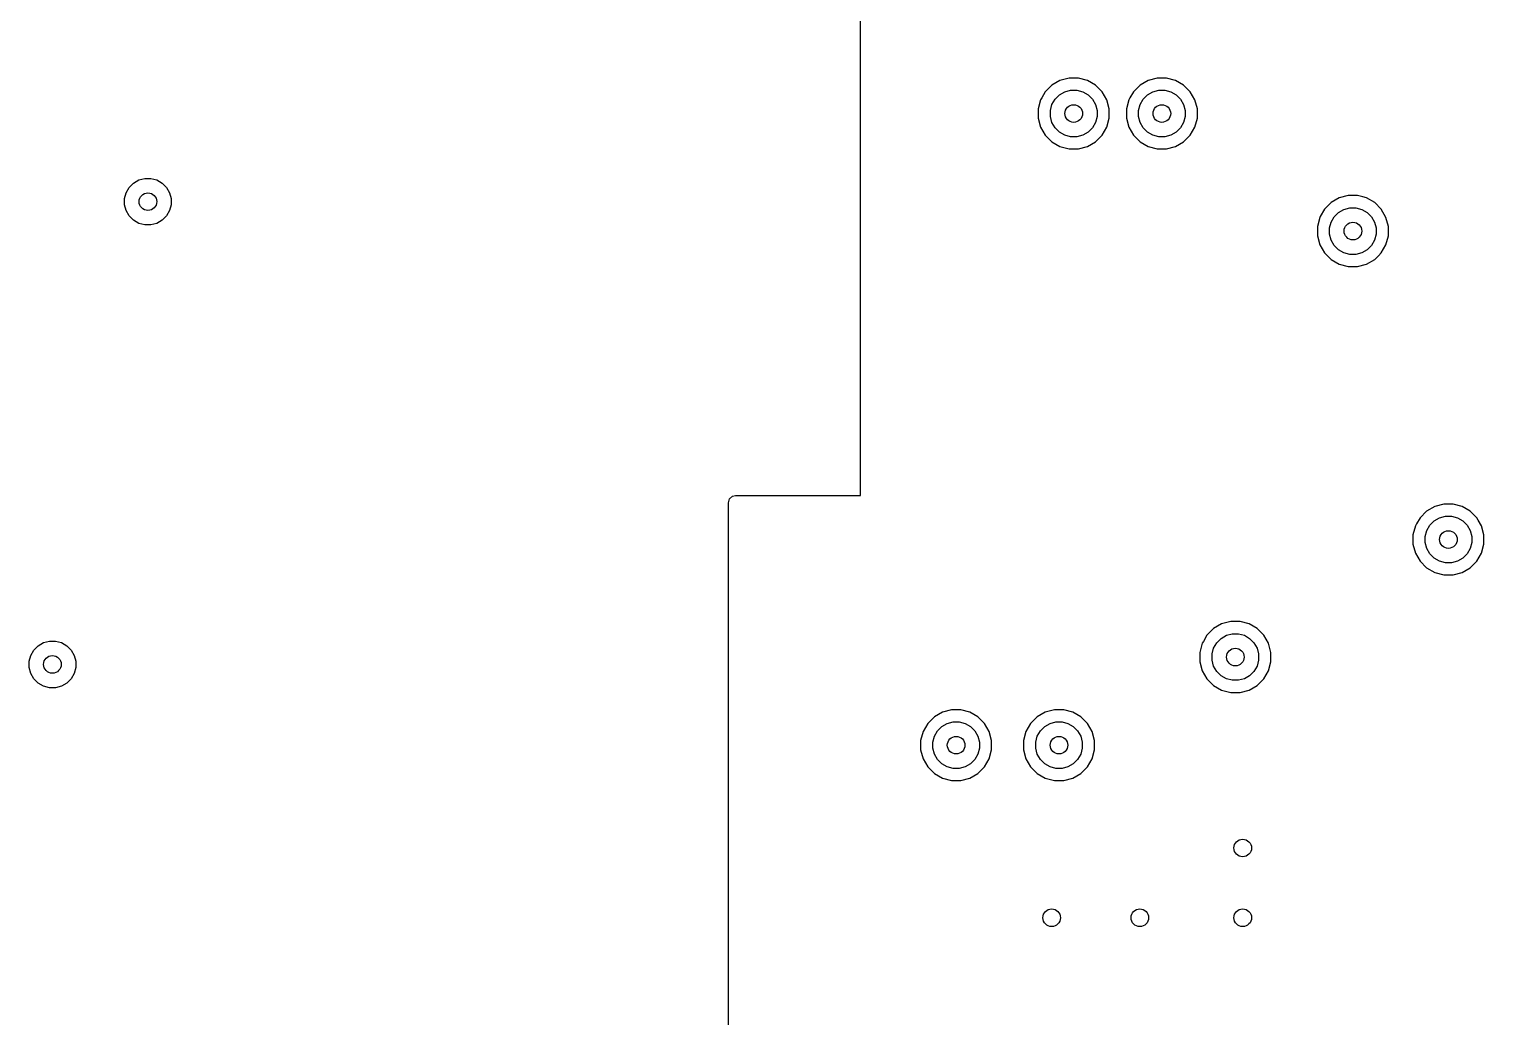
# Model space of a CAD drawing. Extents: x 0.98 to 8.09, y -3.46 to -0.83.
# Drawn here: x 2.534 to 3.508, y -2.151 to -1.489 of the extents above; entities that cross this region are included whole.
import ezdxf

# ---------------------------------------------------------------- set-up
doc = ezdxf.new("R2010")
doc.units = 0
doc.header["$MEASUREMENT"] = 0
doc.layers.add('BLACK', color=7, linetype='CONTINUOUS')

msp = doc.modelspace()

# ---------------------------------------------------------------- linework, layer by layer
at = {"layer": 'BLACK', "linetype": 'CONTINUOUS'}
for p, q in [((3.09055, -1.51528), (3.09055, -1.36498)), ((3.09055, -1.54215), (3.09055, -1.51528)), ((3.21867, -1.52626), (3.21425, -1.53068)), ((3.22409, -1.52313), (3.21867, -1.52626)), ((3.21867, -1.52626), (3.21867, -1.52626)), ((3.23014, -1.52151), (3.22409, -1.52313)), ((3.22409, -1.52313), (3.22409, -1.52313)), ((3.22409, -1.52313), (3.22409, -1.52313)), ((3.22724, -1.53073), (3.23121, -1.52966)), ((3.2364, -1.52151), (3.23014, -1.52151)), ((3.23121, -1.52966), (3.23532, -1.52966)), ((3.23532, -1.52966), (3.23929, -1.53073)), ((3.24244, -1.52313), (3.2364, -1.52151)), ((3.24786, -1.52626), (3.24244, -1.52313)), ((3.25229, -1.53068), (3.24786, -1.52626)), ((3.27773, -1.52626), (3.2733, -1.53068)), ((3.28315, -1.52313), (3.27773, -1.52626)), ((3.27773, -1.52626), (3.27773, -1.52626)), ((3.28919, -1.52151), (3.28315, -1.52313)), ((3.28315, -1.52313), (3.28315, -1.52313)), ((3.28315, -1.52313), (3.28315, -1.52313)), ((3.2863, -1.53073), (3.29027, -1.52966)), ((3.29545, -1.52151), (3.28919, -1.52151)), ((3.29027, -1.52966), (3.29438, -1.52966)), ((3.29438, -1.52966), (3.29835, -1.53073)), ((3.3015, -1.52313), (3.29545, -1.52151)), ((3.30692, -1.52626), (3.3015, -1.52313)), ((3.31134, -1.53068), (3.30692, -1.52626)), ((3.21112, -1.5361), (3.2095, -1.54215)), ((3.21192, -1.53472), (3.21112, -1.5361)), ((3.21425, -1.53068), (3.21192, -1.53472)), ((3.21425, -1.53068), (3.21425, -1.53068)), ((3.21765, -1.54322), (3.21872, -1.53925)), ((3.21872, -1.53925), (3.22077, -1.53569)), ((3.22077, -1.53569), (3.22368, -1.53278)), ((3.22368, -1.53278), (3.22724, -1.53073)), ((3.23929, -1.53073), (3.24285, -1.53278)), ((3.24285, -1.53278), (3.24576, -1.53569)), ((3.24576, -1.53569), (3.24782, -1.53925)), ((3.24782, -1.53925), (3.24888, -1.54322)), ((3.25542, -1.5361), (3.25229, -1.53068)), ((3.25704, -1.54215), (3.25542, -1.5361)), ((3.27017, -1.5361), (3.26856, -1.54215)), ((3.27097, -1.53472), (3.27017, -1.5361)), ((3.2733, -1.53068), (3.27097, -1.53472)), ((3.2733, -1.53068), (3.2733, -1.53068)), ((3.27671, -1.54322), (3.27777, -1.53925)), ((3.27777, -1.53925), (3.27983, -1.53569)), ((3.27983, -1.53569), (3.28274, -1.53278)), ((3.28274, -1.53278), (3.2863, -1.53073)), ((3.29835, -1.53073), (3.30191, -1.53278)), ((3.30191, -1.53278), (3.30482, -1.53569)), ((3.30482, -1.53569), (3.30687, -1.53925)), ((3.30687, -1.53925), (3.30794, -1.54322)), ((3.31447, -1.5361), (3.31134, -1.53068)), ((3.31609, -1.54215), (3.31447, -1.5361)), ((3.09055, -1.62089), (3.09055, -1.54215)), ((3.2095, -1.54215), (3.2095, -1.5484)), ((3.2095, -1.5484), (3.21112, -1.55445)), ((3.21765, -1.54733), (3.21765, -1.54322)), ((3.21872, -1.5513), (3.21765, -1.54733)), ((3.24888, -1.54733), (3.24782, -1.5513)), ((3.24888, -1.54322), (3.24888, -1.54733)), ((3.25542, -1.55445), (3.25704, -1.5484)), ((3.25704, -1.5484), (3.25704, -1.54215)), ((3.26856, -1.54215), (3.26856, -1.5484)), ((3.26856, -1.5484), (3.27017, -1.55445)), ((3.27671, -1.54733), (3.27671, -1.54322)), ((3.27777, -1.5513), (3.27671, -1.54733)), ((3.30794, -1.54733), (3.30687, -1.5513)), ((3.30794, -1.54322), (3.30794, -1.54733)), ((3.31447, -1.55445), (3.31609, -1.5484)), ((3.31609, -1.5484), (3.31609, -1.54215)), ((3.21112, -1.55445), (3.21425, -1.55987)), ((3.22077, -1.55486), (3.21872, -1.5513)), ((3.22368, -1.55777), (3.22077, -1.55486)), ((3.22724, -1.55982), (3.22368, -1.55777)), ((3.24285, -1.55777), (3.23929, -1.55982)), ((3.24576, -1.55486), (3.24285, -1.55777)), ((3.24782, -1.5513), (3.24576, -1.55486)), ((3.25229, -1.55987), (3.25542, -1.55445)), ((3.27017, -1.55445), (3.2733, -1.55987)), ((3.27983, -1.55486), (3.27777, -1.5513)), ((3.28274, -1.55777), (3.27983, -1.55486)), ((3.2863, -1.55982), (3.28274, -1.55777)), ((3.30191, -1.55777), (3.29835, -1.55982)), ((3.30482, -1.55486), (3.30191, -1.55777)), ((3.30687, -1.5513), (3.30482, -1.55486)), ((3.31134, -1.55987), (3.31447, -1.55445)), ((3.21425, -1.55987), (3.21867, -1.56429)), ((3.21867, -1.56429), (3.22409, -1.56742)), ((3.22409, -1.56742), (3.23014, -1.56904)), ((3.23121, -1.56089), (3.22724, -1.55982)), ((3.23532, -1.56089), (3.23121, -1.56089)), ((3.23929, -1.55982), (3.23532, -1.56089)), ((3.2364, -1.56904), (3.24244, -1.56742)), ((3.24244, -1.56742), (3.24786, -1.56429)), ((3.24786, -1.56429), (3.25229, -1.55987)), ((3.2733, -1.55987), (3.27773, -1.56429)), ((3.27773, -1.56429), (3.28315, -1.56742)), ((3.28315, -1.56742), (3.28919, -1.56904)), ((3.29027, -1.56089), (3.2863, -1.55982)), ((3.29438, -1.56089), (3.29027, -1.56089)), ((3.29835, -1.55982), (3.29438, -1.56089)), ((3.29545, -1.56904), (3.3015, -1.56742)), ((3.3015, -1.56742), (3.30692, -1.56429)), ((3.30692, -1.56429), (3.31134, -1.55987)), ((3.23014, -1.56904), (3.23014, -1.56904)), ((3.23014, -1.56904), (3.2364, -1.56904)), ((3.2364, -1.56904), (3.2364, -1.56904)), ((3.28919, -1.56904), (3.28919, -1.56904)), ((3.28919, -1.56904), (3.29545, -1.56904)), ((3.29545, -1.56904), (3.29545, -1.56904)), ((2.59864, -1.5983), (2.6007, -1.59474)), ((2.6007, -1.59474), (2.6036, -1.59184)), ((2.6036, -1.59184), (2.60716, -1.58978)), ((2.60716, -1.58978), (2.61113, -1.58872)), ((2.61113, -1.58872), (2.61524, -1.58872)), ((2.61524, -1.58872), (2.61922, -1.58978)), ((2.61922, -1.58978), (2.62278, -1.59184)), ((2.62278, -1.59184), (2.62568, -1.59474)), ((2.62568, -1.59474), (2.62774, -1.5983)), ((2.59758, -1.60228), (2.59864, -1.5983)), ((2.59758, -1.60639), (2.59758, -1.60228)), ((2.59864, -1.61036), (2.59758, -1.60639)), ((2.62774, -1.5983), (2.6288, -1.60228)), ((2.6288, -1.60639), (2.62774, -1.61036)), ((2.6288, -1.60228), (2.6288, -1.60639)), ((3.40568, -1.605), (3.40126, -1.60942)), ((3.4111, -1.60187), (3.40568, -1.605)), ((3.40568, -1.605), (3.40568, -1.605)), ((3.41715, -1.60025), (3.4111, -1.60187)), ((3.4111, -1.60187), (3.4111, -1.60187)), ((3.4111, -1.60187), (3.4111, -1.60187)), ((3.4234, -1.60025), (3.41715, -1.60025)), ((3.42696, -1.6012), (3.4234, -1.60025)), ((3.42945, -1.60187), (3.42696, -1.6012)), ((3.43487, -1.605), (3.42945, -1.60187)), ((3.43929, -1.60942), (3.43487, -1.605)), ((2.6007, -1.61392), (2.59864, -1.61036)), ((2.6036, -1.61682), (2.6007, -1.61392)), ((2.60716, -1.61888), (2.6036, -1.61682)), ((2.62278, -1.61682), (2.61922, -1.61888)), ((2.62568, -1.61392), (2.62278, -1.61682)), ((2.62774, -1.61036), (2.62568, -1.61392)), ((3.39813, -1.61484), (3.39651, -1.62089)), ((3.39844, -1.6143), (3.39813, -1.61484)), ((3.40126, -1.60942), (3.39844, -1.6143)), ((3.40126, -1.60942), (3.40126, -1.60942)), ((3.40573, -1.61799), (3.40778, -1.61443)), ((3.40778, -1.61443), (3.41069, -1.61152)), ((3.41069, -1.61152), (3.41425, -1.60947)), ((3.41425, -1.60947), (3.41822, -1.6084)), ((3.41822, -1.6084), (3.42233, -1.6084)), ((3.42233, -1.6084), (3.4263, -1.60947)), ((3.4263, -1.60947), (3.42986, -1.61152)), ((3.42986, -1.61152), (3.43277, -1.61443)), ((3.43277, -1.61443), (3.43482, -1.61799)), ((3.44242, -1.61484), (3.43929, -1.60942)), ((3.44404, -1.62089), (3.44242, -1.61484)), ((2.61113, -1.61994), (2.60716, -1.61888)), ((2.61524, -1.61994), (2.61113, -1.61994)), ((2.61922, -1.61888), (2.61524, -1.61994)), ((3.09055, -1.72915), (3.09055, -1.62089)), ((3.39651, -1.62089), (3.39651, -1.62714)), ((3.39651, -1.62714), (3.39813, -1.63319)), ((3.40466, -1.62196), (3.40573, -1.61799)), ((3.40466, -1.62607), (3.40466, -1.62196)), ((3.40573, -1.63004), (3.40466, -1.62607)), ((3.43482, -1.61799), (3.43589, -1.62196)), ((3.43589, -1.62607), (3.43482, -1.63004)), ((3.43589, -1.62196), (3.43589, -1.62607)), ((3.44242, -1.63319), (3.44404, -1.62714)), ((3.44404, -1.62714), (3.44404, -1.62089)), ((3.39813, -1.63319), (3.40126, -1.63861)), ((3.40778, -1.6336), (3.40573, -1.63004)), ((3.41069, -1.63651), (3.40778, -1.6336)), ((3.41425, -1.63857), (3.41069, -1.63651)), ((3.42986, -1.63651), (3.4263, -1.63857)), ((3.43277, -1.6336), (3.42986, -1.63651)), ((3.43482, -1.63004), (3.43277, -1.6336)), ((3.43929, -1.63861), (3.44242, -1.63319)), ((3.40126, -1.63861), (3.40568, -1.64303)), ((3.40568, -1.64303), (3.4111, -1.64616)), ((3.4111, -1.64616), (3.41715, -1.64778)), ((3.41822, -1.63963), (3.41425, -1.63857)), ((3.42233, -1.63963), (3.41822, -1.63963)), ((3.4263, -1.63857), (3.42233, -1.63963)), ((3.4234, -1.64778), (3.42945, -1.64616)), ((3.42945, -1.64616), (3.43487, -1.64303)), ((3.43487, -1.64303), (3.43733, -1.64057)), ((3.43733, -1.64057), (3.43929, -1.63861)), ((3.41715, -1.64778), (3.41715, -1.64778)), ((3.41715, -1.64778), (3.4234, -1.64778)), ((3.4234, -1.64778), (3.4234, -1.64778)), ((3.09055, -1.78821), (3.09055, -1.72915)), ((3.09055, -1.80118), (3.09055, -1.78821)), ((3.00274, -1.80342), (3.00482, -1.80162)), ((3.00482, -1.80162), (3.00685, -1.80118)), ((3.00685, -1.80118), (3.09055, -1.80118)), ((3.00197, -1.80606), (3.00274, -1.80342)), ((3.00197, -1.82758), (3.00197, -1.80606)), ((3.46966, -1.81169), (3.46523, -1.81611)), ((3.47508, -1.80856), (3.46966, -1.81169)), ((3.46966, -1.81169), (3.46966, -1.81169)), ((3.48112, -1.80694), (3.47508, -1.80856)), ((3.47508, -1.80856), (3.47508, -1.80856)), ((3.47508, -1.80856), (3.47508, -1.80856)), ((3.48738, -1.80694), (3.48112, -1.80694)), ((3.49343, -1.80856), (3.48738, -1.80694)), ((3.49885, -1.81169), (3.49343, -1.80856)), ((3.50327, -1.81611), (3.49885, -1.81169)), ((3.4621, -1.82153), (3.46048, -1.82758)), ((3.46287, -1.8202), (3.4621, -1.82153)), ((3.46523, -1.81611), (3.46287, -1.8202)), ((3.46523, -1.81611), (3.46523, -1.81611)), ((3.4697, -1.82468), (3.47176, -1.82112)), ((3.47176, -1.82112), (3.47467, -1.81821)), ((3.47467, -1.81821), (3.47823, -1.81616)), ((3.47823, -1.81616), (3.4822, -1.8151)), ((3.4822, -1.8151), (3.48631, -1.8151)), ((3.48631, -1.8151), (3.49028, -1.81616)), ((3.49028, -1.81616), (3.49384, -1.81821)), ((3.49384, -1.81821), (3.49675, -1.82112)), ((3.49675, -1.82112), (3.4988, -1.82468)), ((3.50421, -1.81774), (3.50327, -1.81611)), ((3.5064, -1.82153), (3.50421, -1.81774)), ((3.50802, -1.82758), (3.5064, -1.82153)), ((3.00197, -1.87679), (3.00197, -1.82758)), ((3.46048, -1.82758), (3.46048, -1.83384)), ((3.46864, -1.82865), (3.4697, -1.82468)), ((3.46864, -1.83276), (3.46864, -1.82865)), ((3.4988, -1.82468), (3.49987, -1.82865)), ((3.49987, -1.82865), (3.49987, -1.83276)), ((3.50802, -1.83384), (3.50802, -1.82758)), ((3.46048, -1.83384), (3.4621, -1.83988)), ((3.4621, -1.83988), (3.46523, -1.8453)), ((3.4697, -1.83674), (3.46864, -1.83276)), ((3.47176, -1.8403), (3.4697, -1.83674)), ((3.47467, -1.8432), (3.47176, -1.8403)), ((3.49675, -1.8403), (3.49384, -1.8432)), ((3.4988, -1.83674), (3.49675, -1.8403)), ((3.49987, -1.83276), (3.4988, -1.83674)), ((3.50327, -1.8453), (3.5064, -1.83988)), ((3.5064, -1.83988), (3.50802, -1.83384)), ((3.46523, -1.8453), (3.46966, -1.84973)), ((3.46966, -1.84973), (3.47508, -1.85286)), ((3.47823, -1.84526), (3.47467, -1.8432)), ((3.4822, -1.84632), (3.47823, -1.84526)), ((3.48631, -1.84632), (3.4822, -1.84632)), ((3.49028, -1.84526), (3.48631, -1.84632)), ((3.49384, -1.8432), (3.49028, -1.84526)), ((3.49343, -1.85286), (3.49885, -1.84973)), ((3.49885, -1.84973), (3.50327, -1.8453)), ((3.47508, -1.85286), (3.48112, -1.85448)), ((3.48112, -1.85448), (3.48112, -1.85448)), ((3.48112, -1.85448), (3.48738, -1.85448)), ((3.48738, -1.85448), (3.49343, -1.85286)), ((3.48738, -1.85448), (3.48738, -1.85448)), ((3.00197, -1.90632), (3.00197, -1.87679)), ((3.33236, -1.8873), (3.32694, -1.89043)), ((3.33841, -1.88568), (3.33236, -1.8873)), ((3.33236, -1.8873), (3.33236, -1.8873)), ((3.33236, -1.8873), (3.33236, -1.8873)), ((3.34466, -1.88568), (3.33841, -1.88568)), ((3.35071, -1.8873), (3.34466, -1.88568)), ((3.35613, -1.89043), (3.35071, -1.8873)), ((2.53963, -1.90188), (2.54319, -1.89982)), ((2.54319, -1.89982), (2.54716, -1.89876)), ((2.54716, -1.89876), (2.55127, -1.89876)), ((2.55127, -1.89876), (2.55524, -1.89982)), ((2.55524, -1.89982), (2.5588, -1.90188)), ((3.32016, -1.89894), (3.31939, -1.90027)), ((3.32252, -1.89486), (3.32016, -1.89894)), ((3.32694, -1.89043), (3.32252, -1.89485)), ((3.32252, -1.89485), (3.32252, -1.89486)), ((3.32694, -1.89043), (3.32694, -1.89043)), ((3.32699, -1.90342), (3.32904, -1.89986)), ((3.32904, -1.89986), (3.33195, -1.89696)), ((3.33195, -1.89696), (3.33551, -1.8949)), ((3.33551, -1.8949), (3.33948, -1.89384)), ((3.33948, -1.89384), (3.34359, -1.89384)), ((3.34359, -1.89384), (3.34756, -1.8949)), ((3.34756, -1.8949), (3.35112, -1.89696)), ((3.35112, -1.89696), (3.35403, -1.89986)), ((3.35403, -1.89986), (3.35608, -1.90342)), ((3.36055, -1.89486), (3.35613, -1.89043)), ((3.36368, -1.90027), (3.36055, -1.89486)), ((2.5336, -1.91231), (2.53466, -1.90834)), ((2.53466, -1.90834), (2.53672, -1.90478)), ((2.53672, -1.90478), (2.53963, -1.90188)), ((2.5588, -1.90188), (2.56171, -1.90478)), ((2.56171, -1.90478), (2.56376, -1.90834)), ((2.56376, -1.90834), (2.56483, -1.91231)), ((3.00197, -1.93947), (3.00197, -1.90632)), ((3.31939, -1.90027), (3.31777, -1.90632)), ((3.31777, -1.90632), (3.31777, -1.91258)), ((3.32592, -1.90739), (3.32699, -1.90342)), ((3.32592, -1.9115), (3.32592, -1.90739)), ((3.35608, -1.90342), (3.35715, -1.90739)), ((3.35715, -1.90739), (3.35715, -1.9115)), ((3.3653, -1.90632), (3.36368, -1.90027)), ((3.3653, -1.91258), (3.3653, -1.90632)), ((2.5336, -1.91643), (2.5336, -1.91231)), ((2.53466, -1.9204), (2.5336, -1.91643)), ((2.56483, -1.91643), (2.56376, -1.9204)), ((2.56483, -1.91231), (2.56483, -1.91643)), ((3.31777, -1.91258), (3.31939, -1.91862)), ((3.31939, -1.91862), (3.32252, -1.92404)), ((3.32699, -1.91548), (3.32592, -1.9115)), ((3.32904, -1.91904), (3.32699, -1.91548)), ((3.33195, -1.92194), (3.32904, -1.91904)), ((3.35403, -1.91904), (3.35112, -1.92194)), ((3.35608, -1.91548), (3.35403, -1.91904)), ((3.35715, -1.9115), (3.35608, -1.91548)), ((3.36055, -1.92404), (3.36368, -1.91862)), ((3.36368, -1.91862), (3.3653, -1.91258)), ((2.53672, -1.92396), (2.53466, -1.9204)), ((2.53963, -1.92686), (2.53672, -1.92396)), ((2.54319, -1.92892), (2.53963, -1.92686)), ((2.54716, -1.92998), (2.54319, -1.92892)), ((2.55524, -1.92892), (2.55127, -1.92998)), ((2.5588, -1.92686), (2.55524, -1.92892)), ((2.56171, -1.92396), (2.5588, -1.92686)), ((2.56376, -1.9204), (2.56171, -1.92396)), ((3.32252, -1.92404), (3.32694, -1.92847)), ((3.32694, -1.92847), (3.33236, -1.9316)), ((3.33551, -1.924), (3.33195, -1.92194)), ((3.33948, -1.92506), (3.33551, -1.924)), ((3.34359, -1.92506), (3.33948, -1.92506)), ((3.34756, -1.924), (3.34359, -1.92506)), ((3.35112, -1.92194), (3.34756, -1.924)), ((3.35071, -1.9316), (3.35613, -1.92847)), ((3.35613, -1.92847), (3.36055, -1.92404)), ((2.55127, -1.92998), (2.54716, -1.92998)), ((3.33236, -1.9316), (3.33841, -1.93322)), ((3.33841, -1.93322), (3.33841, -1.93322)), ((3.33841, -1.93322), (3.34466, -1.93322)), ((3.34466, -1.93322), (3.35071, -1.9316)), ((3.34466, -1.93322), (3.34466, -1.93322)), ((3.00197, -1.96537), (3.00197, -1.93947)), ((3.14535, -1.94636), (3.13993, -1.94949)), ((3.1514, -1.94474), (3.14535, -1.94636)), ((3.14535, -1.94636), (3.14535, -1.94636)), ((3.14535, -1.94636), (3.14535, -1.94636)), ((3.15766, -1.94474), (3.1514, -1.94474)), ((3.1637, -1.94636), (3.15766, -1.94474)), ((3.16912, -1.94949), (3.1637, -1.94636)), ((3.21425, -1.94636), (3.20883, -1.94949)), ((3.2203, -1.94474), (3.21425, -1.94636)), ((3.21425, -1.94636), (3.21425, -1.94636)), ((3.21425, -1.94636), (3.21425, -1.94636)), ((3.22655, -1.94474), (3.2203, -1.94474)), ((3.2326, -1.94636), (3.22655, -1.94474)), ((3.23802, -1.94949), (3.2326, -1.94636)), ((3.13551, -1.95391), (3.13238, -1.95933)), ((3.13993, -1.94949), (3.13551, -1.95391)), ((3.13551, -1.95391), (3.13551, -1.95391)), ((3.13993, -1.94949), (3.13993, -1.94949)), ((3.14203, -1.95892), (3.14494, -1.95601)), ((3.14494, -1.95601), (3.1485, -1.95395)), ((3.1485, -1.95395), (3.15247, -1.95289)), ((3.15247, -1.95289), (3.15658, -1.95289)), ((3.15658, -1.95289), (3.16055, -1.95395)), ((3.16055, -1.95395), (3.16411, -1.95601)), ((3.16411, -1.95601), (3.16702, -1.95892)), ((3.17355, -1.95391), (3.16912, -1.94949)), ((3.17668, -1.95933), (3.17355, -1.95391)), ((3.20441, -1.95391), (3.20128, -1.95933)), ((3.20883, -1.94949), (3.20441, -1.95391)), ((3.20441, -1.95391), (3.20441, -1.95391)), ((3.20883, -1.94949), (3.20883, -1.94949)), ((3.21093, -1.95892), (3.21384, -1.95601)), ((3.21384, -1.95601), (3.2174, -1.95395)), ((3.2174, -1.95395), (3.22137, -1.95289)), ((3.22137, -1.95289), (3.22548, -1.95289)), ((3.22548, -1.95289), (3.22945, -1.95395)), ((3.22945, -1.95395), (3.23301, -1.95601)), ((3.23301, -1.95601), (3.23592, -1.95892)), ((3.24244, -1.95391), (3.23802, -1.94949)), ((3.24557, -1.95933), (3.24244, -1.95391)), ((3.00197, -2.01459), (3.00197, -1.96537)), ((3.13238, -1.95933), (3.13076, -1.96537)), ((3.13076, -1.96537), (3.13076, -1.97163)), ((3.13891, -1.96645), (3.13998, -1.96248)), ((3.13891, -1.97056), (3.13891, -1.96645)), ((3.13998, -1.96248), (3.14203, -1.95892)), ((3.16702, -1.95892), (3.16908, -1.96248)), ((3.16908, -1.96248), (3.17014, -1.96645)), ((3.17014, -1.96645), (3.17014, -1.97056)), ((3.1783, -1.96537), (3.17668, -1.95933)), ((3.1783, -1.97163), (3.1783, -1.96537)), ((3.20128, -1.95933), (3.19966, -1.96537)), ((3.19966, -1.96537), (3.19966, -1.97163)), ((3.20781, -1.96645), (3.20888, -1.96248)), ((3.20781, -1.97056), (3.20781, -1.96645)), ((3.20888, -1.96248), (3.21093, -1.95892)), ((3.23592, -1.95892), (3.23797, -1.96248)), ((3.23797, -1.96248), (3.23904, -1.96645)), ((3.23904, -1.96645), (3.23904, -1.97056)), ((3.24719, -1.96537), (3.24557, -1.95933)), ((3.24719, -1.97163), (3.24719, -1.96537)), ((3.13076, -1.97163), (3.13238, -1.97768)), ((3.13238, -1.97768), (3.13551, -1.9831)), ((3.13998, -1.97453), (3.13891, -1.97056)), ((3.14203, -1.97809), (3.13998, -1.97453)), ((3.16908, -1.97453), (3.16702, -1.97809)), ((3.17014, -1.97056), (3.16908, -1.97453)), ((3.17355, -1.9831), (3.17668, -1.97768)), ((3.17668, -1.97768), (3.1783, -1.97163)), ((3.19966, -1.97163), (3.20128, -1.97768)), ((3.20128, -1.97768), (3.20441, -1.9831)), ((3.20888, -1.97453), (3.20781, -1.97056)), ((3.21093, -1.97809), (3.20888, -1.97453)), ((3.23797, -1.97453), (3.23592, -1.97809)), ((3.23904, -1.97056), (3.23797, -1.97453)), ((3.24244, -1.9831), (3.24557, -1.97768)), ((3.24557, -1.97768), (3.24719, -1.97163)), ((3.13551, -1.9831), (3.13993, -1.98752)), ((3.13993, -1.98752), (3.14535, -1.99065)), ((3.14494, -1.981), (3.14203, -1.97809)), ((3.1485, -1.98305), (3.14494, -1.981)), ((3.15247, -1.98412), (3.1485, -1.98305)), ((3.15658, -1.98412), (3.15247, -1.98412)), ((3.16055, -1.98305), (3.15658, -1.98412)), ((3.16411, -1.981), (3.16055, -1.98305)), ((3.1637, -1.99065), (3.16912, -1.98752)), ((3.16702, -1.97809), (3.16411, -1.981)), ((3.16912, -1.98752), (3.17355, -1.9831)), ((3.20441, -1.9831), (3.20883, -1.98752)), ((3.20883, -1.98752), (3.21425, -1.99065)), ((3.21384, -1.981), (3.21093, -1.97809)), ((3.2174, -1.98305), (3.21384, -1.981)), ((3.22137, -1.98412), (3.2174, -1.98305)), ((3.22548, -1.98412), (3.22137, -1.98412)), ((3.22945, -1.98305), (3.22548, -1.98412)), ((3.23301, -1.981), (3.22945, -1.98305)), ((3.2326, -1.99065), (3.23802, -1.98752)), ((3.23592, -1.97809), (3.23301, -1.981)), ((3.23802, -1.98752), (3.24244, -1.9831)), ((3.14535, -1.99065), (3.1514, -1.99227)), ((3.1514, -1.99227), (3.1514, -1.99227)), ((3.1514, -1.99227), (3.15766, -1.99227)), ((3.15766, -1.99227), (3.1637, -1.99065)), ((3.15766, -1.99227), (3.15766, -1.99227)), ((3.21425, -1.99065), (3.2203, -1.99227)), ((3.2203, -1.99227), (3.2203, -1.99227)), ((3.2203, -1.99227), (3.22655, -1.99227)), ((3.22655, -1.99227), (3.2326, -1.99065)), ((3.22655, -1.99227), (3.22655, -1.99227)), ((3.00197, -2.08349), (3.00197, -2.01459)), ((3.00197, -2.14071), (3.00197, -2.08349)), ((3.00197, -2.16715), (3.00197, -2.14071))]:
    msp.add_line(p, q, dxfattribs=at)
at = {"layer": 'BLACK'}
for centre in [(3.23327, -1.54528), (3.29232, -1.54528), (2.61319, -1.60433), (3.42028, -1.62402), (3.48425, -1.83071), (2.54921, -1.91437), (3.34154, -1.90945), (3.15453, -1.9685), (3.22343, -1.9685), (3.34646, -2.0374), (3.2185, -2.08415), (3.27756, -2.08415), (3.34646, -2.08415)]:
    msp.add_circle(centre, 0.00591, dxfattribs=at)

doc.saveas('drawing.dxf')
